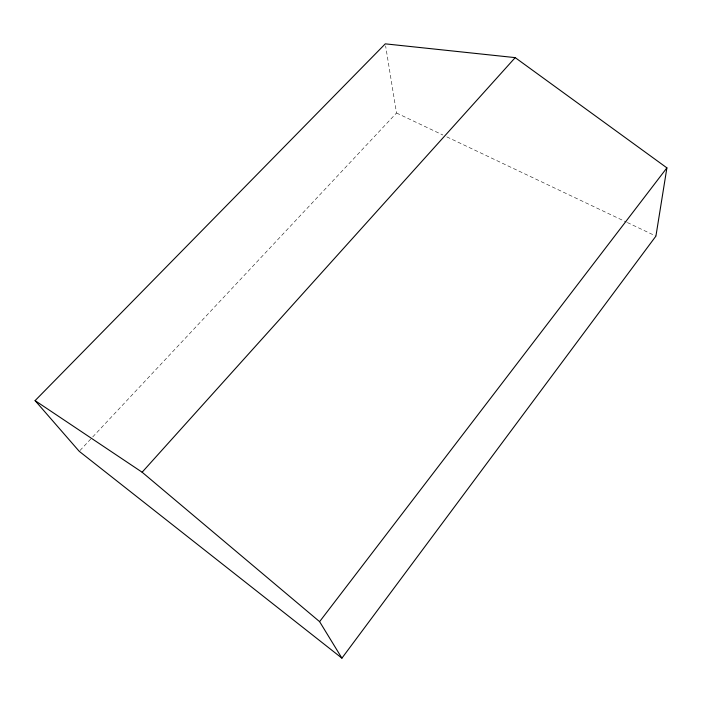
<?xml version="1.0" encoding="UTF-8"?>
<svg xmlns="http://www.w3.org/2000/svg" width="702" height="702" viewBox="0 0 702 702"><rect width="100%" height="100%" fill="white"/><g stroke="black" fill="none" stroke-linecap="round" stroke-linejoin="round"><path stroke-width="0.53" stroke-dasharray="3.51 2.63" d="M79.975 450.517L91.953 437.741M92.708 436.942L396.516 113.004L385.626 45.92M396.516 113.004L442.874 135.003M446.823 136.872L626.342 222.06M627.325 222.525L655.922 236.1"/><path stroke-width="1.05" d="M666.9 167.866L655.922 236.1L341.918 658.151L79.229 451.316L35.1 400.623L385.284 43.849L515.198 57.625L666.9 167.866L319.603 621.647L341.918 658.151M35.1 400.623L142.129 472.218L515.198 57.625M142.129 472.218L319.603 621.647"/></g></svg>
